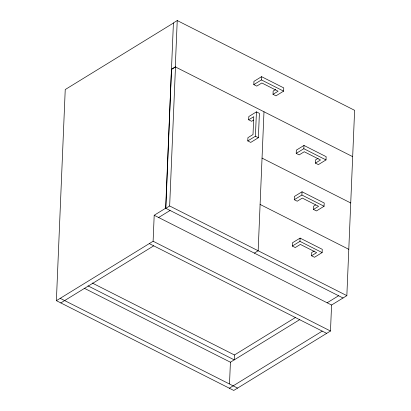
<?xml version="1.0" encoding="UTF-8"?>
<svg xmlns="http://www.w3.org/2000/svg" width="411" height="411" viewBox="0 0 411 411"><rect width="100%" height="100%" fill="white"/><g stroke="black" fill="none" stroke-linecap="round" stroke-linejoin="round"><path stroke-width="0.62" d="M56.384 300.677L153.108 241.247L154.197 215.261L165.654 208.223L173.421 22.898L177.239 20.55L354.616 110.323L346.848 295.648L331.574 305.029L330.485 331.019L233.761 390.45L56.384 300.677L65.236 89.541L173.411 23.073M171.659 69.351L175.476 66.972L169.651 205.968L165.833 208.31L171.479 69.228L175.297 66.88L177.239 20.55M229.513 383.771L230.417 362.219L299.819 319.573M295.632 317.379L234.44 354.981L234.234 359.872L88.005 285.866M248.67 119.801L248.804 116.554L256.438 111.864L259.398 113.359L258.375 137.721L250.741 142.412L247.782 140.916L247.92 137.675L253.012 134.546L253.762 116.667L248.67 119.801L251.624 121.296L253.664 120.043M273.022 94.34L278.113 91.211L261.848 82.981L256.752 86.11L253.803 84.615L253.936 81.368L261.576 76.677L283.744 87.897L283.611 91.144L275.971 95.835L273.022 94.34L273.156 91.093L275.704 89.531M247.782 140.916L255.421 136.226L256.438 111.864M253.803 84.615L261.437 79.924L261.576 76.677M263.985 111.766L258.159 250.761L254.342 253.109M311.538 255.781L316.634 252.652L300.364 244.417L295.273 247.545L292.319 246.05L292.457 242.803L300.092 238.113L322.265 249.333L322.126 252.58L314.492 257.276L311.538 255.781L311.677 252.529L314.22 250.967M313.48 209.446L318.576 206.317L302.306 198.087L297.215 201.215L294.261 199.72L294.399 196.473L302.034 191.783L324.207 203.003L324.068 206.25L316.434 210.941L313.48 209.446L313.619 206.199L315.653 204.945M315.422 163.116L320.518 159.987L304.248 151.751L299.157 154.885L296.203 153.39L296.341 150.143L303.976 145.448L326.149 156.673L326.01 159.92L318.376 164.611L315.422 163.116L315.561 159.869L318.104 158.302M292.319 246.05L299.953 241.36L300.092 238.113M294.261 199.72L301.895 195.03L302.034 191.783M296.203 153.39L303.837 148.7L303.976 145.448M158.636 217.501L170.087 210.468M60.823 302.922L153.724 245.835M327.141 302.789L338.592 295.75M229.328 388.205L322.234 331.122M261.437 79.924L283.611 91.144M175.297 66.88L352.674 156.653M303.837 148.7L326.01 159.92M255.421 136.226L258.375 137.721M262.043 158.096L350.732 202.983M301.895 195.03L324.068 206.25M260.101 204.431L348.79 249.318M299.953 241.36L322.126 252.58M169.651 205.968L346.848 295.648M165.654 208.223L343.026 297.996M154.197 215.261L331.574 305.029M153.108 241.247L330.485 331.019M149.291 243.595L326.668 333.362M92.208 282.999L234.44 354.981M84.188 288.209L230.417 362.219M60.206 298.329L237.579 388.102"/></g></svg>
